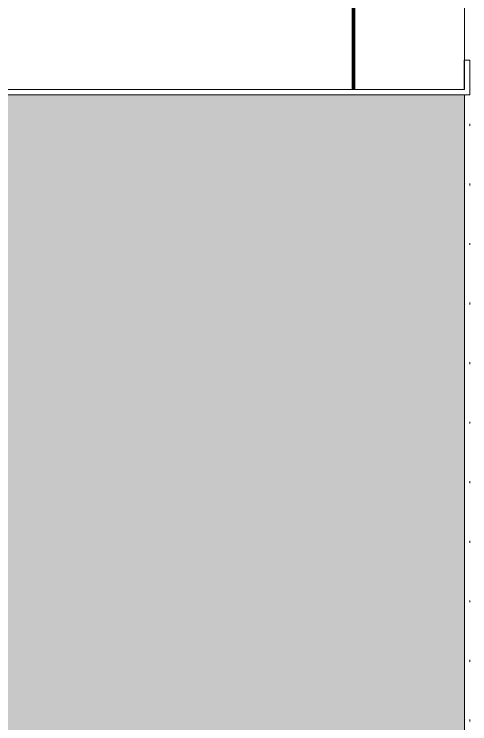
# Model space of a CAD drawing. Extents: x -2050 to 29725, y -1777 to 6820.
# Drawn here: x 4798.15 to 4822.79, y 2000.27 to 2038.69 of the extents above; entities that cross this region are included whole.
import ezdxf

# ---------------------------------------------------------------- set-up
doc = ezdxf.new("R2010")
doc.units = 0
doc.header["$LTSCALE"] = 25
doc.header["$MEASUREMENT"] = 0
doc.linetypes.add('DOT2', pattern=[0.125, 0, -0.125])
for name, color, linetype, lineweight in [('06D', 9, 'Continuous', 9), ('09', 9, 'Continuous', 9), ('10', 9, 'Continuous', 9), ('20', 9, 'DOT2', 9)]:
    doc.layers.add(name, color=color, linetype=linetype, lineweight=lineweight)

# ---------------------------------------------------------------- blocks, each defined once
blk = doc.blocks.new('p-zemin kat')
at = {"layer": '09'}
h = blk.add_hatch(dxfattribs=at)
h.set_pattern_fill('SQUARE', color=252, scale=20, style=0)
h.paths.add_polyline_path([(4025.505, 285), (4822.5, 285), (4822.5, 2034.319), (4787.5, 2034.319), (4787.5, 320), (4025.505, 320)])
at = {"layer": '06D'}
blk.add_lwpolyline([(4177.8, 2865), (4822.5, 2865), (4822.5, 2034.619), (4782.5, 2034.619)], dxfattribs=at)
blk.add_lwpolyline([(4025.505, 285), (4822.5, 285), (4822.5, 2034.319), (4787.5, 2034.319), (4787.5, 320), (4025.505, 320), (4025.505, 285)], close=True, dxfattribs=at)
at = {"layer": '10', "const_width": 0.2}
blk.add_lwpolyline([(4177.8, 2859.1), (4816.5, 2859.1), (4816.5, 2034.619)], dxfattribs=at)
at = {"layer": '10'}
blk.add_lwpolyline([(4822.793, 2036.208), (4822.793, 2034.319), (4786.966, 2034.319), (4786.966, 2034.619), (4822.493, 2034.619), (4822.493, 2036.208)], close=True, dxfattribs=at)
at = {"layer": '20'}
blk.add_lwpolyline([(1719.557, 284.7), (4822.793, 284.7), (4822.793, 2034.319)], dxfattribs=at)

msp = doc.modelspace()

# ---------------------------------------------------------------- block references
at = {"layer": '10'}
msp.add_blockref('p-zemin kat', (0, 0), dxfattribs=at)

doc.saveas('drawing.dxf')
